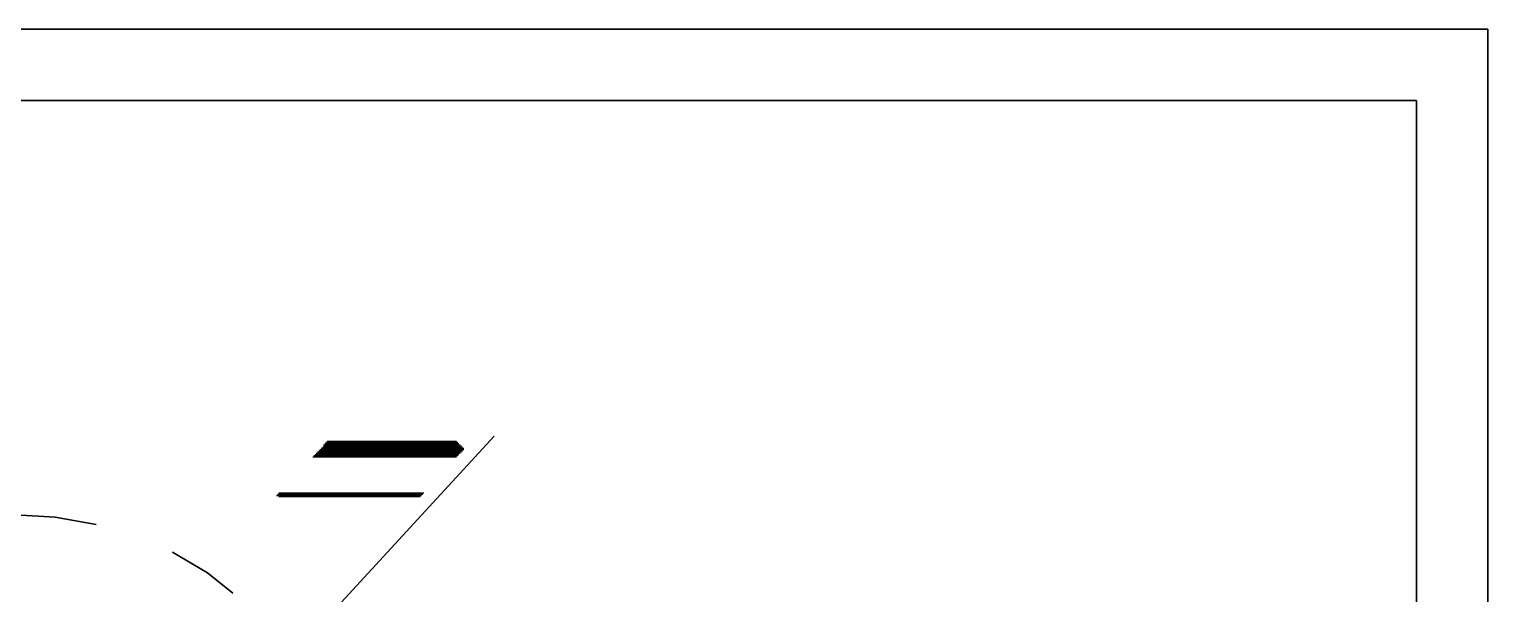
# Model space of a CAD drawing. Extents: x 1 to 210, y 1 to 298.
# Drawn here: x 108.3 to 210.5, y 258 to 297.6 of the extents above; entities that cross this region are included whole.
import ezdxf

# ---------------------------------------------------------------- set-up
doc = ezdxf.new("R2010")
doc.units = 0

msp = doc.modelspace()

# ---------------------------------------------------------------- linework, layer by layer
at = {"layer": 'P00105'}
msp.add_lwpolyline([(120.819326, 247.226662), (140.885328, 269.070659), (120.819326, 247.226662)], dxfattribs=at)
at = {"layer": 'P00137'}
msp.add_lwpolyline([(107.357336, 263.567326), (110.15133, 263.397992), (107.357336, 263.567326)], dxfattribs=at)
at = {"layer": 'P00138'}
msp.add_lwpolyline([(110.15133, 263.397992), (113.029998, 262.889994), (110.15133, 263.397992)], dxfattribs=at)
at = {"layer": 'P00139'}
msp.add_lwpolyline([(118.363996, 260.942659), (120.819326, 259.503327), (118.363996, 260.942659)], dxfattribs=at)
at = {"layer": 'P00140'}
msp.add_lwpolyline([(120.819326, 259.503327), (122.597329, 258.063993), (120.819326, 259.503327)], dxfattribs=at)
at = {"layer": 'P00531'}
msp.add_lwpolyline([(129.20133, 268.731993), (138.260661, 268.731993)], dxfattribs=at)
at = {"layer": 'P00532'}
msp.add_lwpolyline([(129.116667, 268.647327), (138.345335, 268.647327)], dxfattribs=at)
at = {"layer": 'P00533'}
msp.add_lwpolyline([(129.031993, 268.562661), (138.429998, 268.562661)], dxfattribs=at)
at = {"layer": 'P00534'}
msp.add_lwpolyline([(128.947329, 268.477992), (138.514661, 268.477992)], dxfattribs=at)
at = {"layer": 'P00535'}
msp.add_lwpolyline([(128.947329, 268.393326), (138.599335, 268.393326)], dxfattribs=at)
at = {"layer": 'P00536'}
msp.add_lwpolyline([(128.862666, 268.30866), (138.683998, 268.30866)], dxfattribs=at)
at = {"layer": 'P00537'}
msp.add_lwpolyline([(128.777992, 268.223992), (138.768661, 268.223992)], dxfattribs=at)
at = {"layer": 'P00538'}
msp.add_lwpolyline([(128.693329, 268.139326), (138.768661, 268.139326)], dxfattribs=at)
at = {"layer": 'P00539'}
msp.add_lwpolyline([(128.608666, 268.05466), (138.683998, 268.05466)], dxfattribs=at)
at = {"layer": 'P00540'}
msp.add_lwpolyline([(128.523992, 267.969994), (138.599335, 267.969994)], dxfattribs=at)
at = {"layer": 'P00541'}
msp.add_lwpolyline([(128.439329, 267.885325), (138.514661, 267.885325)], dxfattribs=at)
at = {"layer": 'P00542'}
msp.add_lwpolyline([(128.354665, 267.80066), (138.429998, 267.80066)], dxfattribs=at)
at = {"layer": 'P00543'}
msp.add_lwpolyline([(128.270002, 267.715994), (138.345335, 267.715994)], dxfattribs=at)
at = {"layer": 'P00544'}
msp.add_lwpolyline([(128.185328, 267.631325), (138.260661, 267.631325)], dxfattribs=at)
at = {"layer": 'P00545'}
msp.add_lwpolyline([(125.814661, 265.091326), (135.974668, 265.091326)], dxfattribs=at)
at = {"layer": 'P00546'}
msp.add_lwpolyline([(125.729998, 265.00666), (135.889994, 265.00666)], dxfattribs=at)
at = {"layer": 'P00547'}
msp.add_lwpolyline([(125.645335, 264.921994), (135.80533, 264.921994)], dxfattribs=at)
at = {"layer": 'P00548'}
msp.add_lwpolyline([(125.814661, 264.837326), (135.720667, 264.837326)], dxfattribs=at)
at = {"layer": 'P02937'}
msp.add_lwpolyline([(0.508, 297.603326), (210.481339, 297.603326), (0.508, 297.603326)], dxfattribs=at)
at = {"layer": 'P02938'}
msp.add_lwpolyline([(210.481339, 297.603326), (210.481339, 0.592664), (210.481339, 297.603326)], dxfattribs=at)
at = {"layer": 'P02941'}
msp.add_lwpolyline([(20.489333, 292.607992), (205.485993, 292.607992), (20.489333, 292.607992)], dxfattribs=at)
at = {"layer": 'P02942'}
msp.add_lwpolyline([(205.485993, 292.607992), (205.485993, 5.588009), (205.485993, 292.607992)], dxfattribs=at)

doc.saveas('drawing.dxf')
